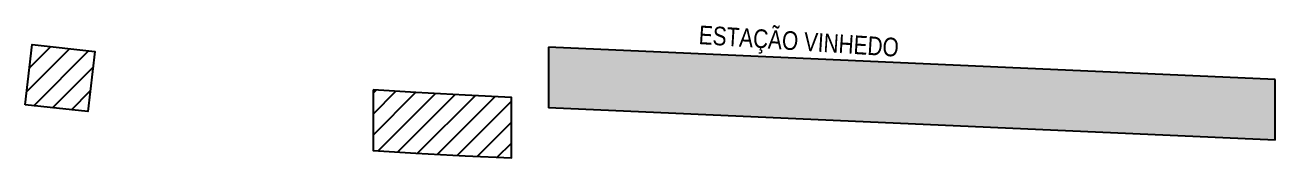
# Model space of a CAD drawing. Header units: metres. Extents: x 292417 to 341299, y 7367076 to 7467977.
# Drawn here: x 339701.6 to 339969.8, y 7370236.6 to 7370265.2 of the extents above; entities that cross this region are included whole.
import ezdxf

# ---------------------------------------------------------------- set-up
doc = ezdxf.new("R2010")
doc.units = ezdxf.units.M
doc.header["$LTSCALE"] = 10
doc.linetypes.add('DASHED', pattern=[0.75, 0.5, -0.25])
for name, color, linetype in [('U-VT-OAE', 130, 'Continuous'), ('U-VT-PLATAFORMA EXISTENTE', 252, 'DASHED'), ('U-VT-PLATAFORMA PROJETADA', 3, 'DASHED')]:
    doc.layers.add(name, color=color, linetype=linetype)
doc.styles.add('DIM', font='arial.ttf', dxfattribs={"width": 0.8, "height": 1.5})

msp = doc.modelspace()

# ---------------------------------------------------------------- hatches: boundary and pattern name
at = {"layer": 'U-VT-OAE'}
h = msp.add_hatch(dxfattribs=at)
h.set_pattern_fill('ANSI31', color=4)
h.set_pattern_definition([(45, (-3.7185, -7.5598), (-2.2450640303, 2.2450640303), [])])
h.paths.add_polyline_path([(339703.12, 7370260.98), (339701.62, 7370248.07), (339707.93, 7370247.36), (339715.11, 7370246.61), (339716.61, 7370259.52), (339707.93, 7370260.36)])
h = msp.add_hatch(dxfattribs=at)
h.set_pattern_fill('ANSI31', color=4)
h.set_pattern_definition([(45, (1e-10, -11.115), (-2.2450640303, 2.2450640303), [])])
h.paths.add_polyline_path([(339776.29, 7370251.26), (339776.29, 7370238.26), (339785.5, 7370237.69), (339796.05, 7370237.11), (339805.99, 7370236.64), (339805.99, 7370249.64), (339796.05, 7370250.11), (339785.5, 7370250.69)])
at = {"layer": 'U-VT-PLATAFORMA EXISTENTE'}
h = msp.add_hatch(color=256, dxfattribs=at)
h.dxf.hatch_style = 1
h.paths.add_polyline_path([(339813.93, 7370260.4), (339813.93, 7370247.4), (339969.84, 7370240.45), (339969.84, 7370253.45)])

# ---------------------------------------------------------------- linework, layer by layer
at = {"layer": 'U-VT-OAE'}
for points in [[(339701.62, 7370248.07), (339703.12, 7370260.98), (339716.61, 7370259.52), (339715.11, 7370246.61)], [(339776.29, 7370251.26), (339776.29, 7370238.26), (339785.5, 7370237.69), (339796.05, 7370237.11), (339805.99, 7370236.64), (339805.99, 7370249.64), (339796.05, 7370250.11), (339785.5, 7370250.69)]]:
    msp.add_lwpolyline(points, close=True, dxfattribs=at)
at = {"layer": 'U-VT-PLATAFORMA EXISTENTE', "color": 2, "linetype": 'ByBlock'}
for p, q in [((339813.93, 7370260.4), (339813.93, 7370247.4)), ((339969.84, 7370253.45), (339813.93, 7370260.4)), ((339969.84, 7370240.45), (339969.84, 7370253.45)), ((339969.84, 7370240.45), (339813.93, 7370247.4))]:
    msp.add_line(p, q, dxfattribs=at)

# ---------------------------------------------------------------- texts
at = {"layer": 'U-VT-PLATAFORMA PROJETADA', "style": 'DIM', "width": 0.8}
msp.add_text('ESTAÇÃO VINHEDO', height=4, rotation=356.3394, dxfattribs=at).set_placement((339846.1, 7370261.09))

doc.saveas('drawing.dxf')
